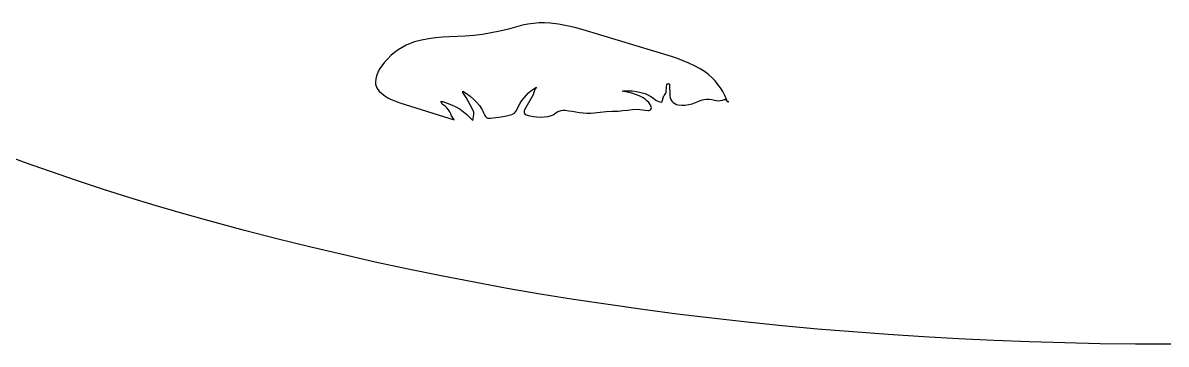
# Model space of a CAD drawing. Extents: x 0.1 to 24.1, y 0.2 to 12.2.
# Drawn here: x 5.16 to 12.19, y 0.21 to 2.18 of the extents above; entities that cross this region are included whole.
import ezdxf

# ---------------------------------------------------------------- set-up
doc = ezdxf.new("R2010")
doc.units = 0
doc.linetypes.add('0', pattern=[0])
doc.layers.add('1', color=7, linetype='0')

msp = doc.modelspace()

# ---------------------------------------------------------------- linework, layer by layer
at = {"layer": '1'}
msp.add_lwpolyline([(9.147058, 1.97478), (8.603846, 2.139819), (8.554041, 2.153491), (8.503748, 2.164965), (8.452967, 2.174242), (8.401941, 2.181323), (8.367517, 2.182543), (8.333094, 2.181811), (8.298914, 2.179125), (8.264734, 2.174242), (8.231043, 2.167407), (8.145594, 2.143969), (8.092859, 2.131518), (8.039881, 2.120776), (7.986414, 2.111987), (7.932703, 2.105395), (7.878748, 2.100512), (7.783045, 2.095629), (7.739588, 2.094409), (7.696375, 2.090746), (7.653406, 2.084887), (7.610682, 2.07683), (7.568445, 2.066576), (7.542078, 2.056567), (7.516443, 2.044848), (7.491541, 2.03142), (7.467615, 2.016284), (7.44491, 1.999682), (7.423426, 1.981371), (7.403162, 1.96184), (7.384119, 1.940844), (7.366541, 1.918627), (7.350672, 1.895434), (7.341639, 1.877123), (7.334803, 1.857836), (7.330164, 1.837817), (7.327967, 1.817553), (7.328943, 1.80559), (7.331873, 1.793871), (7.336267, 1.782885), (7.342371, 1.772387), (7.349939, 1.76311), (7.367029, 1.747729), (7.38534, 1.733813), (7.404871, 1.72185), (7.425379, 1.711596), (7.446863, 1.703295), (7.478357, 1.691821), (7.810633, 1.587084), (7.80282, 1.598315), (7.795984, 1.610522), (7.790369, 1.622973), (7.78573, 1.635912), (7.77743, 1.648852), (7.76742, 1.660571), (7.755945, 1.670825), (7.743006, 1.679125), (7.738855, 1.683276), (7.735193, 1.688159), (7.732264, 1.693285), (7.729822, 1.698657), (7.734705, 1.699389), (7.741541, 1.698412), (7.769129, 1.689135), (7.795984, 1.678393), (7.822351, 1.665942), (7.847742, 1.652026), (7.868494, 1.635668), (7.888758, 1.618578), (7.908045, 1.600756), (7.9266, 1.581957), (7.929041, 1.594653), (7.93075, 1.607104), (7.931971, 1.620043), (7.932703, 1.632739), (7.922205, 1.655932), (7.910486, 1.678881), (7.898035, 1.701098), (7.884363, 1.722826), (7.865808, 1.754809), (7.864588, 1.762133), (7.887781, 1.747973), (7.909754, 1.732104), (7.930262, 1.714282), (7.949305, 1.69475), (7.966639, 1.673998), (7.982019, 1.651537), (7.986902, 1.639819), (7.992273, 1.628588), (7.998133, 1.617358), (8.00448, 1.606371), (8.011072, 1.601), (8.018885, 1.597582), (8.027185, 1.596362), (8.03573, 1.597338), (8.068445, 1.601), (8.100672, 1.605639), (8.133142, 1.611498), (8.165125, 1.618334), (8.173914, 1.622729), (8.181726, 1.628344), (8.188562, 1.635424), (8.193933, 1.643481), (8.19784, 1.652514), (8.206385, 1.671069), (8.216394, 1.688891), (8.227869, 1.705737), (8.241053, 1.721362), (8.253992, 1.736987), (8.268396, 1.751635), (8.283777, 1.764819), (8.300379, 1.776782), (8.317713, 1.78728), (8.311121, 1.779223), (8.305994, 1.77019), (8.302332, 1.760424), (8.300135, 1.75017), (8.298182, 1.743823), (8.244715, 1.648608), (8.242029, 1.642992), (8.241053, 1.636645), (8.242029, 1.630541), (8.244715, 1.624682), (8.248865, 1.620043), (8.254236, 1.616625), (8.275965, 1.610766), (8.298182, 1.606616), (8.320398, 1.604174), (8.342859, 1.603686), (8.365564, 1.604907), (8.387781, 1.607836), (8.409754, 1.612719), (8.419031, 1.617602), (8.428064, 1.622973), (8.436609, 1.628832), (8.44491, 1.635424), (8.456385, 1.640551), (8.468348, 1.643969), (8.480799, 1.645434), (8.49325, 1.644946), (8.515467, 1.642504), (8.537439, 1.639575), (8.559412, 1.635912), (8.581141, 1.631762), (8.603846, 1.629076), (8.626551, 1.627856), (8.649256, 1.627856), (8.671961, 1.629076), (8.708582, 1.633715), (8.745203, 1.637133), (8.782068, 1.639086), (8.818933, 1.640063), (8.84823, 1.643725), (8.877771, 1.646899), (8.907312, 1.64934), (8.936853, 1.651049), (9.001062, 1.643237), (9.00741, 1.642992), (9.013514, 1.644946), (9.018641, 1.648852), (9.022058, 1.654223), (9.023523, 1.660326), (9.023035, 1.666674), (9.015711, 1.680102), (9.006922, 1.692553), (8.996668, 1.704028), (8.985193, 1.714037), (8.972742, 1.722582), (8.95907, 1.729662), (8.931482, 1.740893), (8.903162, 1.75017), (8.874353, 1.75725), (8.845057, 1.762377), (8.852869, 1.765307), (8.87948, 1.765551), (8.906336, 1.763842), (8.932703, 1.760424), (8.958826, 1.755297), (8.984705, 1.748461), (9.002283, 1.739672), (9.019373, 1.729907), (9.035975, 1.719409), (9.051844, 1.707934), (9.060144, 1.702807), (9.069178, 1.699145), (9.078455, 1.696703), (9.088221, 1.695727), (9.099695, 1.733813), (9.104578, 1.738696), (9.108728, 1.744067), (9.112146, 1.749926), (9.114588, 1.756274), (9.114832, 1.767504), (9.115808, 1.778735), (9.117273, 1.789965), (9.119226, 1.800951), (9.123133, 1.807055), (9.128992, 1.810717), (9.134607, 1.805102), (9.137293, 1.73308), (9.139734, 1.72185), (9.144129, 1.711352), (9.150232, 1.70183), (9.158045, 1.69353), (9.167322, 1.686694), (9.177576, 1.681567), (9.188562, 1.678393), (9.210291, 1.676928), (9.231775, 1.677416), (9.253504, 1.680346), (9.2745, 1.685229), (9.295008, 1.692309), (9.314783, 1.701342), (9.330164, 1.706957), (9.346033, 1.711108), (9.362146, 1.713061), (9.378504, 1.713305), (9.394861, 1.711596), (9.41073, 1.707934), (9.422937, 1.705248), (9.435389, 1.704028), (9.447596, 1.70476), (9.460047, 1.706957), (9.471766, 1.710864), (9.476648, 1.711596), (9.481287, 1.710375), (9.485193, 1.707446), (9.487391, 1.703295), (9.488123, 1.698412), (9.50033, 1.696703), (9.491785, 1.699877), (9.485926, 1.711352), (9.474939, 1.73601), (9.462488, 1.759936), (9.448084, 1.782885), (9.432459, 1.804614), (9.415125, 1.825366), (9.396326, 1.844897), (9.376551, 1.862963), (9.35531, 1.879809), (9.322596, 1.899828), (9.289148, 1.918139), (9.254725, 1.934985), (9.219568, 1.950121), (9.18368, 1.963305)], close=True, dxfattribs=at)
msp.add_lwpolyline([(12.215662, 0.20769), (11.998133, 0.208178), (11.780848, 0.210375), (11.563562, 0.21477), (11.346277, 0.221117), (11.128992, 0.229418), (10.911951, 0.239672), (10.69491, 0.251879), (10.478113, 0.266284), (10.261316, 0.282397), (10.044764, 0.300707), (9.828211, 0.320727), (9.612146, 0.342944), (9.396082, 0.367114), (9.182947, 0.392748), (8.970057, 0.420336), (8.75741, 0.450366), (8.545252, 0.482348), (8.34115, 0.515551), (8.137537, 0.550707), (7.934168, 0.588061), (7.731043, 0.627367), (7.52865, 0.668627), (7.326502, 0.712084), (7.124598, 0.757739), (6.923426, 0.805102), (6.722742, 0.854662), (6.522547, 0.906176), (6.29867, 0.967455), (6.136072, 1.01311), (5.973963, 1.060717), (5.812586, 1.110034), (5.651453, 1.161059), (5.491053, 1.214037), (5.331141, 1.268481), (5.171961, 1.324877), (5.013269, 1.382983)], dxfattribs=at)

doc.saveas('drawing.dxf')
